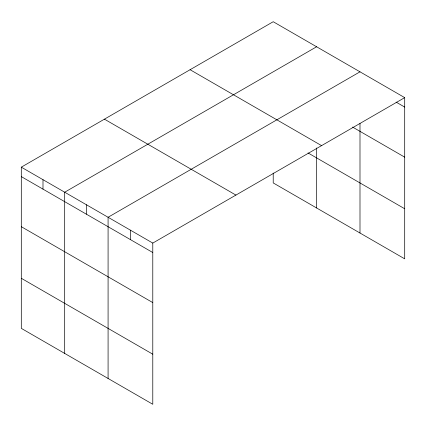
<?xml version="1.0" encoding="UTF-8"?>
<svg xmlns="http://www.w3.org/2000/svg" width="426" height="426" viewBox="0 0 426 426"><rect width="100%" height="100%" fill="white"/><g stroke="black" fill="none" stroke-linecap="round" stroke-linejoin="round"><path stroke-width="0.64" d="M404.7 97.634L273.215 21.721L21.3 167.162L21.3 328.366L152.785 404.279L152.785 243.076L404.7 97.634L404.7 258.838L273.215 182.924L273.215 173.041M359.997 123.439L359.997 233.027M316.603 46.775L64.688 192.217L64.688 353.415M359.997 71.824L108.082 217.265L108.082 378.469M396.105 102.112L404.7 107.08M352.574 127.065L404.7 157.157M190.081 69.715L321.566 145.628M308.041 152.95L404.7 208.756M104.434 119.168L235.919 195.081M21.3 167.162L152.785 243.076M21.3 176.609L152.785 252.522M21.3 226.691L152.785 302.598M21.3 278.284L152.785 354.198M316.603 147.971L316.603 207.973M130.431 230.168L130.431 239.614M86.387 204.741L86.387 214.182M42.994 179.687L42.994 189.133"/></g></svg>
